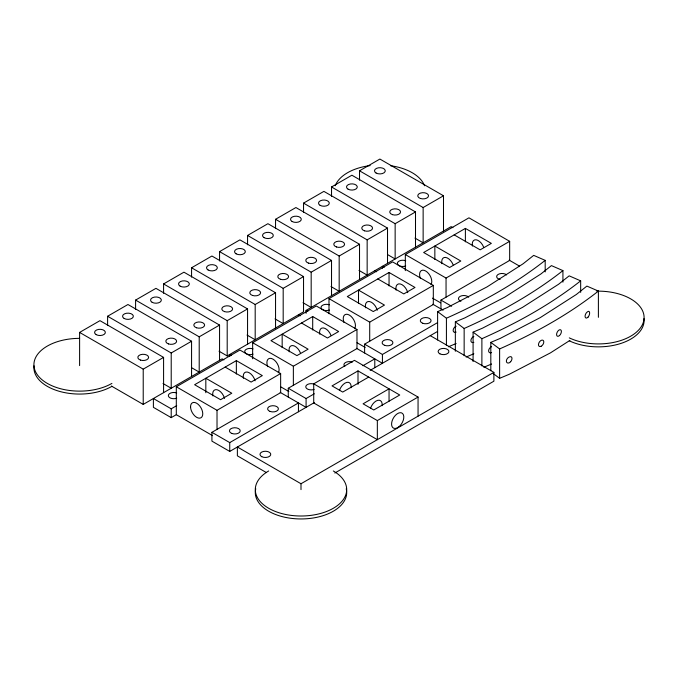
<?xml version="1.0" encoding="UTF-8"?>
<svg xmlns="http://www.w3.org/2000/svg" width="678" height="678" viewBox="0 0 678 678"><rect width="100%" height="100%" fill="white"/><g stroke="black" fill="none" stroke-linecap="round" stroke-linejoin="round"><path stroke-width="1.02" d="M545.188 260.369C515.153 284.023 481.278 302.702 446.421 318.219L437.607 311.643L447.056 307.676L487.092 286.87L523.136 263.759L533.696 255.369L545.188 260.369L545.188 271.912M562.926 270.607C532.883 294.26 499.008 312.939 464.15 328.466L455.345 321.881L464.794 317.923L504.822 297.108L540.866 273.997L551.426 265.606L562.926 270.607L562.926 282.158M580.665 280.853C550.621 304.498 516.746 323.177 481.889 338.703L473.083 332.127L482.533 328.16L522.56 307.346L558.604 284.235L569.164 275.844L580.665 280.853L580.665 292.396M598.394 291.091C568.359 314.736 534.484 333.423 499.618 348.941L490.813 342.365L500.262 338.398L540.298 317.592L576.342 294.481L586.894 286.091L598.394 291.091L598.394 317.321M569.893 340.415L550.485 352.857L509.339 374.248L499.618 378.324L493.22 373.544M79.606 365.603L79.606 332.415L99.963 320.66L163.584 357.391L163.584 392.655M107.599 325.593L107.599 316.253L127.956 304.507L191.569 341.229L191.569 376.493M135.592 309.431L135.592 300.091L155.948 288.345L219.562 325.076L219.562 360.332M163.584 293.269L163.584 283.938L183.941 272.183L247.555 308.914L247.555 344.17M191.569 277.107L191.569 267.776L211.926 256.021L275.548 292.752L275.548 328.008M219.562 260.945L219.562 251.614L239.919 239.859L303.541 276.59L303.541 311.846L227.198 355.925L219.019 351.204M247.555 244.783L247.555 235.452L267.912 223.698L331.534 260.428L331.534 295.684M275.548 228.622L275.548 219.291L295.905 207.536L359.526 244.266L359.526 279.531M303.541 212.46L303.541 203.129L323.898 191.374L387.519 228.105L387.519 263.369M331.534 196.306L331.534 186.967L351.89 175.212L415.504 211.943L415.504 247.207M359.526 180.145L359.526 170.805L379.883 159.05L443.497 195.781L443.497 231.045M79.606 332.415L143.219 369.146L163.584 357.391M107.599 316.253L171.212 352.984L191.569 341.229M135.592 300.091L199.205 336.822L219.562 325.076M163.584 283.938L227.198 320.66L247.555 308.914M191.569 267.776L255.191 304.507L275.548 292.752M219.562 251.614L283.184 288.345L303.541 276.59M247.555 235.452L311.177 272.183L331.534 260.428M275.548 219.291L339.17 256.021L359.526 244.266M303.541 203.129L367.154 239.859L387.519 228.105M331.534 186.967L395.147 223.698L415.504 211.943M359.526 170.805L423.14 207.536L443.497 195.781M111.412 386.045L143.219 404.41L222.113 358.865L223.926 359.916M306.083 313.321L306.083 310.38L451.133 226.638L452.955 227.689M212.494 435.59L176.305 414.69L176.305 386.774L239.919 350.051L280.641 373.553L280.641 392.655L211.926 432.318L211.926 441.141L229.74 451.421L314.329 402.588M252.648 358.789L252.648 342.704L316.262 305.973L356.975 329.483L356.975 348.577L288.269 388.248L288.269 397.062M328.991 313.702L328.991 298.625L392.604 261.894L433.318 285.404L433.318 304.507L364.611 344.17L364.611 352.984M405.325 270.632L405.325 254.555L468.947 217.824L509.661 241.326L509.661 260.428L440.954 300.1L440.954 308.914M225.164 367.086L251.123 382.078L262.318 375.612L236.359 360.628L194.628 384.723L220.579 399.706L231.783 393.24L205.824 378.256L205.824 392.731M301.507 323.016L327.457 338L338.661 331.534L312.702 316.55L270.971 340.644L296.922 355.628L308.117 349.17L282.167 334.178L282.167 347.619M377.849 278.938L403.8 293.921L414.995 287.464L389.045 272.471L347.305 296.566L373.264 311.558L384.46 305.092L358.509 290.108L358.509 303.549M454.184 234.868L480.143 249.851L491.338 243.385L465.388 228.401L423.648 252.496L449.607 267.479L460.803 261.013L434.844 246.029L434.844 259.471M176.305 414.69L171.212 417.631L153.398 407.342L153.398 398.528L171.212 408.817L176.712 405.639M176.305 386.774L217.019 410.283L280.641 373.553M252.648 342.704L293.362 366.205L356.975 329.483M328.991 298.625L369.705 322.135L433.318 285.404M405.325 254.555L446.048 278.056L509.661 241.326M313.719 383.841L377.341 420.572L377.341 439.666L313.719 402.935L313.719 383.841L354.433 360.332L418.055 397.062L418.055 416.165M211.926 432.318L229.74 442.607L298.447 402.935L298.447 411.758M288.269 388.248L306.083 398.528L314.329 393.774M362.883 365.739L374.79 358.865L374.79 367.679M364.611 344.17L382.426 354.458L437.395 322.72M389.045 401.24L389.045 388.833L363.086 403.817L373.773 409.987L399.732 395.003L358.001 370.908L332.042 385.892L342.729 392.07L368.688 377.078M370.171 370.349L437.395 331.534M377.341 420.572L418.055 397.062M266.462 472.617L237.376 455.828L237.376 447.014L300.998 483.745L493.889 372.383L493.889 381.197L334.822 473.032M448.361 346.789L456.133 343.534M466.091 357.035L473.863 353.772M483.829 367.273L491.601 364.01M509.186 260.149L519.458 266.081M414.961 238.08L423.14 242.8L423.14 207.536M387.875 254.759L395.147 258.962L395.147 223.698M384.206 267.335L382.426 266.301L382.426 268.268M440.954 300.1L451.641 306.27M432.471 298.134L440.615 302.837M374.79 270.708L376.612 271.759M432.844 304.227L443.115 310.16M358.976 270.395L367.154 275.124L367.154 239.859M430.267 335.652L493.889 372.383M330.983 286.557L339.17 291.277L339.17 256.021M302.998 302.719L311.177 307.439L311.177 272.183M306.083 310.38L307.863 311.405M357.035 342.737L365.179 347.433M298.447 314.787L300.269 315.838M356.501 348.306L382.426 363.272L382.426 354.458M275.005 318.88L283.184 323.601L283.184 288.345M247.012 335.042L255.191 339.763L255.191 304.507M231.52 355.484L229.74 354.458L229.74 356.416M280.692 386.807L288.836 391.511M280.158 392.376L306.083 407.342L306.083 398.528M191.933 367.891L199.205 372.086L199.205 336.822M163.034 383.528L171.212 388.248L171.212 352.984M499.618 348.941L499.618 378.324M490.813 342.365L490.813 370.697M481.889 338.703L481.889 365.984M473.083 332.127L473.083 361.51M465.388 228.401L465.388 241.843M464.15 328.466L464.15 355.747M455.345 321.881L455.345 351.263M446.421 318.219L446.421 345.509M446.048 278.056L446.048 297.159M437.607 311.643L437.607 339.983M389.045 272.471L389.045 285.913M369.705 322.135L369.705 341.229M358.001 370.908L358.001 384.35M312.702 316.55L312.702 329.991M300.998 483.745L300.998 489.618M293.362 366.205L293.362 385.307M236.359 360.628L236.359 374.07M229.74 442.607L229.74 451.421M227.198 320.66L227.198 355.925M217.019 410.283L217.019 429.386M171.212 408.817L171.212 417.631M143.219 369.146L143.219 404.41M500.093 279.497A5.399 3.119 0 0 1 497.83 274.624A5.399 3.119 0 0 1 506.559 274.895M460.921 301.244A5.399 3.119 0 0 1 460.243 296.311A5.399 3.119 0 0 1 468.668 297.21M472.464 246.063A8.636 4.983 60 0 1 476.024 239.783A8.636 4.983 60 0 1 483.651 247.173M441.929 263.7A8.636 4.983 60 0 1 445.488 257.411A8.636 4.983 60 0 1 453.116 264.801M420.394 278.531A8.636 4.983 60 0 1 425.682 271.005A8.636 4.983 60 0 1 430.979 284.641M405.724 265.979A5.399 3.119 0 0 1 398.706 265.412A5.399 3.119 0 0 1 398.706 261.318A5.399 3.119 0 0 1 405.724 260.75M396.121 290.142A8.636 4.983 60 0 1 400.181 283.938A8.636 4.983 60 0 1 407.758 292.625M365.586 307.77A8.636 4.983 60 0 1 369.646 301.566A8.636 4.983 60 0 1 377.222 310.253M344.06 322.609A8.636 4.983 60 0 1 349.348 315.084A8.636 4.983 60 0 1 354.636 328.711M329.381 310.058A5.399 3.119 0 0 1 322.372 309.49A5.399 3.119 0 0 1 322.372 305.397A5.399 3.119 0 0 1 329.381 304.829M344.814 366.434A5.399 3.119 0 0 1 345.526 362.535A5.399 3.119 0 0 1 352.289 362.128M314.117 389.392A5.399 3.119 0 0 1 307.1 388.825A5.399 3.119 0 0 1 307.1 384.731A5.399 3.119 0 0 1 314.117 384.163M319.779 334.22A8.636 4.983 60 0 1 323.338 327.932A8.636 4.983 60 0 1 330.966 335.322M289.243 351.848A8.636 4.983 60 0 1 292.803 345.56A8.636 4.983 60 0 1 300.43 352.958M267.717 366.679A8.636 4.983 60 0 1 273.005 359.154A8.636 4.983 60 0 1 278.294 372.79M253.038 354.128A5.399 3.119 0 0 1 246.029 353.56A5.399 3.119 0 0 1 246.029 349.475A5.399 3.119 0 0 1 253.038 348.907M243.436 378.29A8.636 4.983 60 0 1 247.504 372.086A8.636 4.983 60 0 1 255.081 380.773M212.9 395.918A8.636 4.983 60 0 1 216.968 389.714A8.636 4.983 60 0 1 224.537 398.41M176.695 398.206A5.399 3.119 0 0 1 169.686 397.639A5.399 3.119 0 0 1 169.686 393.545A5.399 3.119 0 0 1 176.695 392.977M339.432 390.536A8.636 4.983 -60 0 1 346.738 382.4A8.636 4.983 -60 0 1 351.051 387.748M370.476 408.461A8.636 4.983 -60 0 1 377.782 400.325A8.636 4.983 -60 0 1 382.104 405.673M491.601 352.552A3.602 2.381 -51.5 0 1 488.635 350.857A3.602 2.381 -51.5 0 1 491.601 346.67M473.863 342.314A3.602 2.381 -51.5 0 1 470.905 340.619A3.602 2.381 -51.5 0 1 473.863 336.432M456.133 332.076A3.602 2.381 -51.5 0 1 453.167 330.381A3.602 2.381 -51.5 0 1 456.133 326.194M111.921 383.401A45.706 26.391 0 0 1 37.383 374.841A45.706 26.391 0 0 1 79.606 338.356M111.921 386.333A45.706 26.391 0 0 1 60.622 391.681A45.706 26.391 0 0 1 34.019 365.798M335.22 185.764A45.706 26.391 0 0 1 370.163 165.593M390.392 165.695A45.706 26.391 0 0 1 424.538 185.764M596.767 291.167A45.706 26.391 0 0 1 641.676 326.016A45.706 26.391 0 0 1 569.3 337.881M643.981 318.592A45.706 26.391 0 0 1 619.336 343.924A45.706 26.391 0 0 1 569.3 340.822M333.313 470.964A45.706 26.391 0 0 1 333.313 508.28A45.706 26.391 0 0 1 268.674 508.28A45.706 26.391 0 0 1 268.674 470.964M346.238 488.804A45.706 26.391 0 0 1 300.998 518.95A45.706 26.391 0 0 1 255.759 488.804M510.627 361.73L509.339 362.789A3.602 2.381 -51.5 0 1 506.373 361.094A3.602 2.381 -51.5 0 1 509.339 356.916L510.627 356.636A3.593 2.187 -57.3 0 1 511.966 358.484A3.593 2.187 -57.3 0 1 510.627 361.73M588.055 317.135L586.877 317.965A3.602 1.966 -62.6 0 1 585.089 316.27A3.602 1.966 -62.6 0 1 586.877 312.287L588.055 311.456A3.602 1.729 -67.3 0 1 589.623 313.041A3.602 1.729 -67.3 0 1 588.055 317.135M422.75 323.279A5.399 3.119 0 0 0 431.081 320.83A5.399 3.119 0 0 0 423.233 317.889A5.399 3.119 0 0 0 422.75 323.279M384.579 345.314A5.399 3.119 0 0 0 392.909 342.865A5.399 3.119 0 0 0 385.062 339.924A5.399 3.119 0 0 0 384.579 345.314M270.064 411.427A5.399 3.119 0 0 0 278.395 408.978A5.399 3.119 0 0 0 270.556 406.037A5.399 3.119 0 0 0 270.064 411.427M231.893 433.471A5.399 3.119 0 0 0 240.224 431.013A5.399 3.119 0 0 0 232.385 428.072A5.399 3.119 0 0 0 231.893 433.471M190.552 406.758A8.636 4.983 60 0 0 199.713 418.156A8.636 4.983 60 0 0 199.713 405.944A8.636 4.983 60 0 0 190.552 406.758M140.524 360.094A5.399 3.119 0 0 0 148.618 357.391A5.399 3.119 0 0 0 140.524 354.696A5.399 3.119 0 0 0 140.524 360.094M96.149 334.618A5.399 3.119 0 0 0 105.175 333.22A5.399 3.119 0 0 0 98.564 329.406A5.399 3.119 0 0 0 96.149 334.618M168.517 343.932A5.399 3.119 0 0 0 176.611 341.229A5.399 3.119 0 0 0 168.517 338.534A5.399 3.119 0 0 0 168.517 343.932M124.133 318.457A5.399 3.119 0 0 0 133.168 317.067A5.399 3.119 0 0 0 126.557 313.244A5.399 3.119 0 0 0 124.133 318.457M196.51 327.771A5.399 3.119 0 0 0 204.603 325.076A5.399 3.119 0 0 0 196.51 322.372A5.399 3.119 0 0 0 196.51 327.771M152.126 302.303A5.399 3.119 0 0 0 161.161 300.905A5.399 3.119 0 0 0 154.55 297.083A5.399 3.119 0 0 0 152.126 302.303M224.503 311.609A5.399 3.119 0 0 0 232.596 308.914A5.399 3.119 0 0 0 224.503 306.21A5.399 3.119 0 0 0 224.503 311.609M180.119 286.141A5.399 3.119 0 0 0 189.154 284.743A5.399 3.119 0 0 0 182.543 280.921A5.399 3.119 0 0 0 180.119 286.141M252.487 295.447A5.399 3.119 0 0 0 260.589 292.752A5.399 3.119 0 0 0 252.487 290.048A5.399 3.119 0 0 0 252.487 295.447M208.112 269.98A5.399 3.119 0 0 0 217.146 268.581A5.399 3.119 0 0 0 210.536 264.759A5.399 3.119 0 0 0 208.112 269.98M280.48 279.285A5.399 3.119 0 0 0 288.582 276.59A5.399 3.119 0 0 0 280.48 273.887A5.399 3.119 0 0 0 280.48 279.285M236.105 253.818A5.399 3.119 0 0 0 245.139 252.419A5.399 3.119 0 0 0 238.529 248.606A5.399 3.119 0 0 0 236.105 253.818M308.473 263.123A5.399 3.119 0 0 0 316.575 260.428A5.399 3.119 0 0 0 308.473 257.725A5.399 3.119 0 0 0 308.473 263.123M264.098 237.656A5.399 3.119 0 0 0 273.124 236.258A5.399 3.119 0 0 0 266.513 232.444A5.399 3.119 0 0 0 264.098 237.656M336.466 246.962A5.399 3.119 0 0 0 344.568 244.266A5.399 3.119 0 0 0 336.466 241.571A5.399 3.119 0 0 0 336.466 246.962M292.091 221.494A5.399 3.119 0 0 0 301.117 220.096A5.399 3.119 0 0 0 294.506 216.282A5.399 3.119 0 0 0 292.091 221.494M364.459 230.808A5.399 3.119 0 0 0 372.553 228.105A5.399 3.119 0 0 0 364.459 225.41A5.399 3.119 0 0 0 364.459 230.808M320.084 205.332A5.399 3.119 0 0 0 329.11 203.934A5.399 3.119 0 0 0 322.499 200.12A5.399 3.119 0 0 0 320.084 205.332M392.452 214.646A5.399 3.119 0 0 0 400.545 211.943A5.399 3.119 0 0 0 392.452 209.248A5.399 3.119 0 0 0 392.452 214.646M348.068 189.17A5.399 3.119 0 0 0 357.103 187.772A5.399 3.119 0 0 0 350.492 183.958A5.399 3.119 0 0 0 348.068 189.17M420.445 198.484A5.399 3.119 0 0 0 428.538 195.781A5.399 3.119 0 0 0 420.445 193.086A5.399 3.119 0 0 0 420.445 198.484M376.061 173.009A5.399 3.119 0 0 0 385.096 171.61A5.399 3.119 0 0 0 378.485 167.797A5.399 3.119 0 0 0 376.061 173.009M398.35 427.199A8.636 4.983 -60 0 0 402.622 413.555A8.636 4.983 -60 0 0 392.104 420.945A8.636 4.983 -60 0 0 398.35 427.199M439.912 353.848A5.399 3.119 0 0 0 448.785 352.145A5.399 3.119 0 0 0 441.802 348.56A5.399 3.119 0 0 0 439.912 353.848M261.784 456.692A5.399 3.119 0 0 0 270.658 454.989A5.399 3.119 0 0 0 263.666 451.404A5.399 3.119 0 0 0 261.784 456.692M541.129 346.255A3.593 2.178 -57.3 0 0 543.442 340.653A3.593 2.178 -57.3 0 0 538.824 343.06A3.593 2.178 -57.3 0 0 541.129 346.255M559.494 335.551A3.593 1.966 -62.5 0 0 560.782 329.898A3.593 1.966 -62.5 0 0 556.697 333.568A3.593 1.966 -62.5 0 0 559.494 335.551"/></g></svg>
